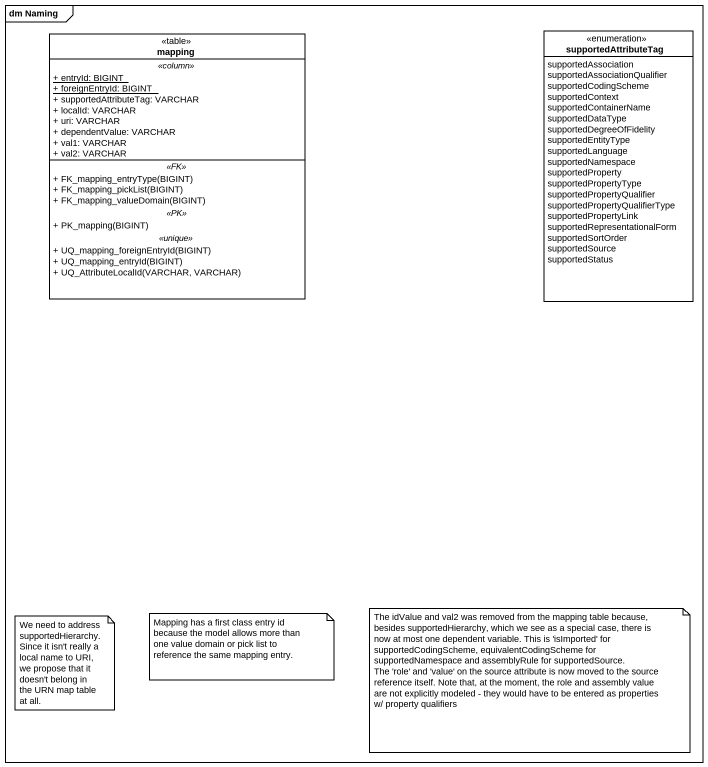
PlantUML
@startuml
mainframe dm Naming
hide circle
hide empty members
skinparam classAttributeIconSize 0
class mapping <<table>> {
  .. <<column>> ..
  {static} + entryId: BIGINT
  {static} + foreignEntryId: BIGINT
  + supportedAttributeTag: VARCHAR
  + localId: VARCHAR
  + uri: VARCHAR
  + dependentValue: VARCHAR
  + val1: VARCHAR
  + val2: VARCHAR
  .. <<FK>> ..
  + FK_mapping_entryType(BIGINT)
  + FK_mapping_pickList(BIGINT)
  + FK_mapping_valueDomain(BIGINT)
  .. <<PK>> ..
  + PK_mapping(BIGINT)
  .. <<unique>> ..
  + UQ_mapping_foreignEntryId(BIGINT)
  + UQ_mapping_entryId(BIGINT)
  + UQ_AttributeLocalId(VARCHAR, VARCHAR)
}
enum supportedAttributeTag {
  supportedAssociation
  supportedAssociationQualifier
  supportedCodingScheme
  supportedContext
  supportedContainerName
  supportedDataType
  supportedDegreeOfFidelity
  supportedEntityType
  supportedLanguage
  supportedNamespace
  supportedProperty
  supportedPropertyType
  supportedPropertyQualifier
  supportedPropertyQualifierType
  supportedPropertyLink
  supportedRepresentationalForm
  supportedSortOrder
  supportedSource
  supportedStatus
}
note as N1
  We need to address supportedHierarchy. Since it isn't really a local name to URI, we propose that it doesn't belong in the URN map table at all.
end note
note as N2
  Mapping has a first class entry id because the model allows more than one value domain or pick list to reference the same mapping entry.
end note
note as N3
  The idValue and val2 was removed from the mapping table because, besides supportedHierarchy, which we see as a special case, there is now at most one dependent variable. This is 'isImported' for supportedCodingScheme, equivalentCodingScheme for supportedNamespace and assemblyRule for supportedSource.
  The 'role' and 'value' on the source attribute is now moved to the source reference itself. Note that, at the moment, the role and assembly value are not explicitly modeled - they would have to be entered as properties w/ property qualifiers
end note
@enduml
